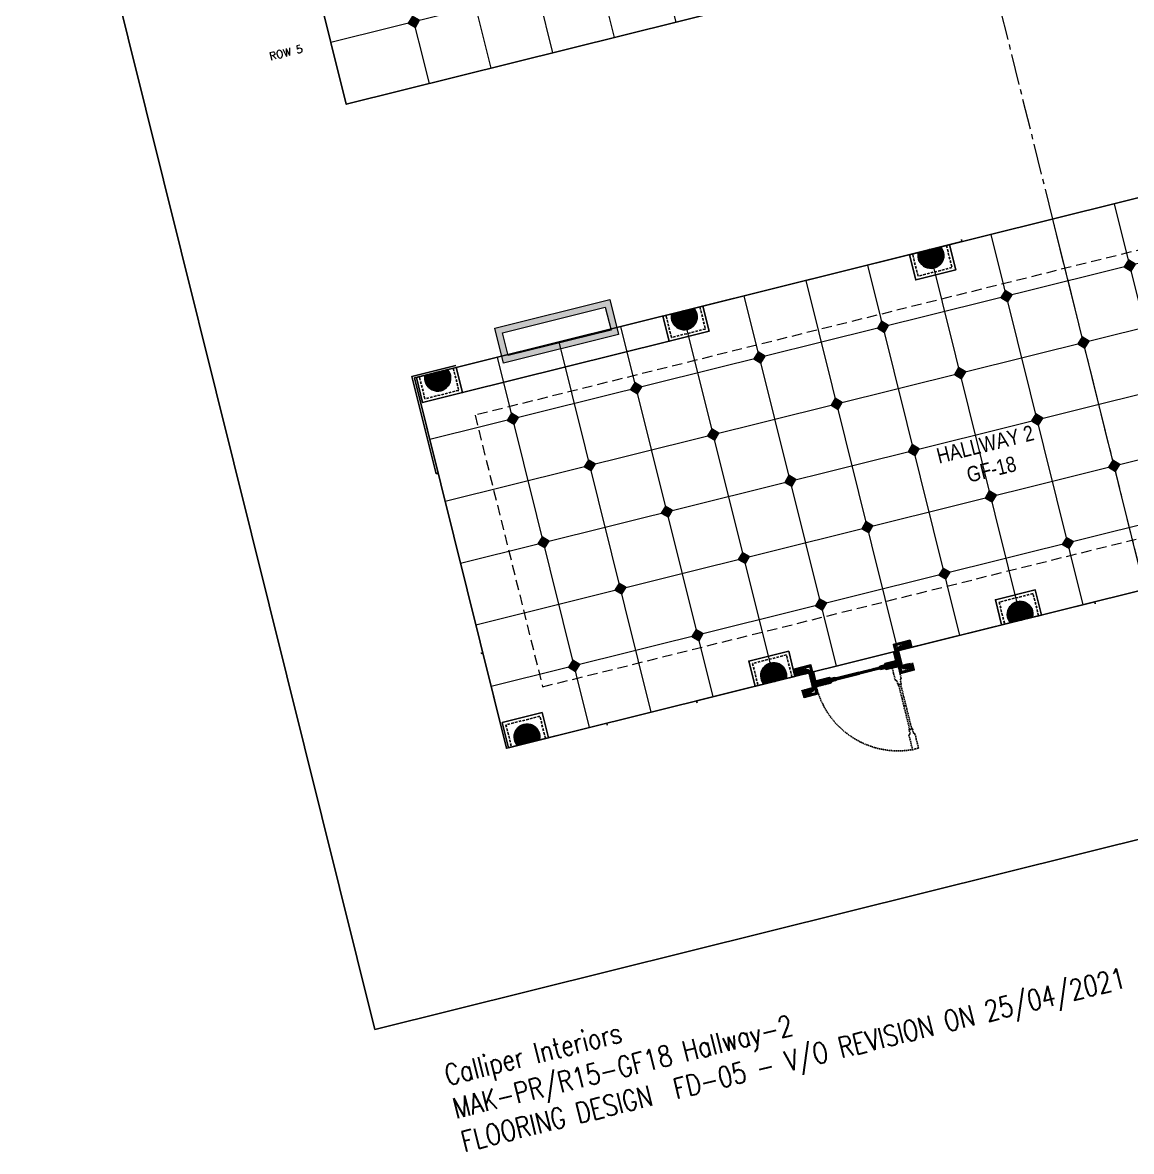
# Model space of a CAD drawing. Header units: inches. Extents: x -207898 to 3408902, y 497526 to 4632928.
# Drawn here: x 254092 to 264875, y 521206 to 532182 of the extents above; entities that cross this region are included whole.
import ezdxf

# ---------------------------------------------------------------- set-up
doc = ezdxf.new("R2010")
doc.units = ezdxf.units.IN
doc.header["$MEASUREMENT"] = 0
for name, pattern in [('HIDDEN', [0.375, 0.25, -0.125]), ('HIDDEN2', [0.1875, 0.125, -0.0625]), ('MAK PR R15 KEY PLAN$0$XREF-AXIS$0$XREF-V-AXIS$0$CENTER2', [1.125, 0.75, -0.125, 0.125, -0.125]), ('xref grd floor$0$HIDDEN', [0.375, 0.25, -0.125])]:
    doc.linetypes.add(name, pattern=pattern)
for name, color, linetype in [('48-TITLE', 7, 'Continuous'), ('8', 8, 'Continuous'), ('A-Plaster', 1, 'Continuous'), ('A-TXT3', 2, 'Continuous'), ('DIM-02', 8, 'Continuous'), ('Layer1', 1, 'Continuous'), ('Layer2', 2, 'Continuous'), ('Layer7', 8, 'Continuous'), ('WOOD', 23, 'Continuous')]:
    doc.layers.add(name, color=color, linetype=linetype)
for name, color, linetype, lineweight in [('DIM', 252, 'Continuous', 35), ('ID-NOTES', 2, 'Continuous', 0), ('Marble', 6, 'Continuous', 0), ('Stone', 41, 'Continuous', 0), ('WOOD-HID', 8, 'HIDDEN', 18)]:
    doc.layers.add(name, color=color, linetype=linetype, lineweight=lineweight)
doc.styles.add('ARIAL-REG', font='arial.ttf', dxfattribs={"height": 50})
doc.styles.add('ID-ROMANS', font='romans.shx', dxfattribs={"width": 0.8})
doc.styles.add('romans', font='romans.shx')
pattern_1 = [(135, (-82918.6847, -204194.043), (-2.65165043, -2.65165043), [])]
pattern_2 = [(135, (-82918.6847, -204244.043), (-2.65165043, -2.65165043), [])]

# ---------------------------------------------------------------- blocks, each defined once
blk = doc.blocks.new('door hinge plan')
at = {"layer": 'Layer1', "linetype": 'HIDDEN2', "lineweight": 0}
for points in [[(18622, -10463), (18622, -10495), (18625, -10495), (18625, -10464)], [(18626, -10447), (18626, -10457), (18635, -10457)], [(18627, -10464), (18627, -10464)], [(18631, -10463), (18631, -10495), (18628, -10495), (18628, -10464)]]:
    blk.add_lwpolyline(points, dxfattribs=at)
blk.add_circle((18626, -10457), 7, dxfattribs=at)
blk = doc.blocks.new('door gasket')
at = {"layer": 'Layer1', "color": 1, "lineweight": 0}
for points in [[(18558, -10543), (18558, -10544), (18556, -10544), (18558, -10545), (18558, -10546), (18556, -10545), (18558, -10546), (18558, -10546)], [(18559, -10543), (18559, -10544), (18560, -10544), (18559, -10545), (18559, -10546), (18560, -10545), (18559, -10546), (18558, -10546)]]:
    blk.add_lwpolyline(points, dxfattribs=at)
blk.add_circle((18558, -10540), 2.73, dxfattribs=at)
blk.add_arc((18558, -10540), 3.5, 281.1202, 258.8798, dxfattribs=at)
blk = doc.blocks.new('wd-05_gf07')
at = {"layer": '8'}
h = blk.add_hatch(dxfattribs=at)
h.set_pattern_fill('ANSI31', color=256, scale=20, style=0)
h.set_pattern_definition([(45, (-90689.7932, 28986.4417), (-1.76776695, 1.76776695), [])])
h.paths.add_polyline_path([(-69751, -4091), (-69751, -4033), (-69701, -4033), (-69701, -4091)])
h = blk.add_hatch(dxfattribs=at)
h.set_pattern_fill('ANSI31', color=256, scale=20, style=0)
h.set_pattern_definition([(45, (-90689.944, 27932.6585), (-1.76776695, 1.76776695), [])])
h.paths.add_polyline_path([(-69751, -5145), (-69751, -5087), (-69701, -5087), (-69701, -5145)])
at = {"layer": 'WOOD', "lineweight": 0}
h = blk.add_hatch(dxfattribs=at)
h.set_pattern_fill('ANSI31', color=8, scale=30, angle=810, style=0)
h.set_pattern_definition(pattern_2)
h.paths.add_polyline_path([(-69946, -4088), (-69901, -4088), (-69901, -4060), (-69946, -4060)])
h = blk.add_hatch(dxfattribs=at)
h.set_pattern_fill('ANSI31', color=8, scale=30, angle=810, style=0)
h.set_pattern_definition(pattern_2)
edge = h.paths.add_edge_path()
edge.add_line((-69906, -4106), (-69901, -4106))
edge.add_line((-69901, -4106), (-69901, -4088))
edge.add_line((-69901, -4088), (-69936, -4088))
edge.add_line((-69936, -4088), (-69936, -4093))
edge.add_line((-69936, -4093), (-69941, -4093))
edge.add_line((-69941, -4093), (-69941, -4103))
edge.add_line((-69941, -4103), (-69936, -4103))
edge.add_line((-69936, -4103), (-69936, -4106))
edge.add_arc((-69936, -4112), 5.85, 87.8243, 181.9115)
edge.add_arc((-69935, -4112), 6.95, -177.0016, -120.6508)
edge.add_arc((-69950, -4132), 17.6, 16.2685, 52.9273, ccw=False)
edge.add_arc((-69986, -4140), 54.6, 2.3567, 13.2056, ccw=False)
edge.add_line((-69931, -4137), (-69925, -4137))
edge.add_arc((-69921, -4137), 4, -180, -90)
edge.add_line((-69921, -4141), (-69921, -4147))
edge.add_line((-69921, -4147), (-69901, -4147))
edge.add_line((-69901, -4147), (-69901, -4129))
edge.add_line((-69901, -4129), (-69906, -4129))
edge.add_line((-69906, -4129), (-69906, -4106))
h = blk.add_hatch(dxfattribs=at)
h.set_pattern_fill('ANSI31', color=8, scale=30, angle=810, style=0)
h.set_pattern_definition(pattern_2)
h.paths.add_polyline_path([(-69751, -4187), (-69751, -4137), (-69901, -4137), (-69901, -4177), (-69844, -4177), (-69844, -4174), (-69840, -4174), (-69840, -4187)])
h = blk.add_hatch(dxfattribs=at)
h.set_pattern_fill('ANSI31', color=8, scale=30, angle=810, style=0)
h.set_pattern_definition([(135, (-82918.646, -204246.688), (-2.65165043, -2.65165043), [])])
edge = h.paths.add_edge_path()
edge.add_line((-69751, -4108), (-69747, -4108))
edge.add_line((-69747, -4108), (-69747, -4132))
edge.add_line((-69747, -4132), (-69751, -4132))
edge.add_line((-69751, -4132), (-69751, -4150))
edge.add_line((-69751, -4150), (-69731, -4150))
edge.add_line((-69731, -4150), (-69731, -4144))
edge.add_arc((-69731, -4140), 4, -90, 0)
edge.add_line((-69727, -4140), (-69721, -4140))
edge.add_arc((-69667, -4142), 54.6, -193.2056, -182.3567, ccw=False)
edge.add_arc((-69703, -4135), 17.6, -232.9273, -196.2685, ccw=False)
edge.add_arc((-69717, -4115), 6.95, -59.3492, -2.9984)
edge.add_arc((-69716, -4115), 5.85, -1.9115, 92.1757)
edge.add_line((-69716, -4109), (-69716, -4106))
edge.add_line((-69716, -4106), (-69711, -4106))
edge.add_line((-69711, -4106), (-69711, -4096))
edge.add_line((-69711, -4096), (-69716, -4096))
edge.add_line((-69716, -4096), (-69716, -4091))
edge.add_line((-69716, -4091), (-69751, -4091))
edge.add_line((-69751, -4091), (-69751, -4108))
h = blk.add_hatch(dxfattribs=at)
h.set_pattern_fill('ANSI31', color=8, scale=30, angle=810, style=0)
h.set_pattern_definition([(135, (-90649.539, -90048.005), (-2.65165043, -2.65165043), [])])
edge = h.paths.add_edge_path()
edge.add_line((-69841, -4178), (-69841, -4323))
edge.add_line((-69841, -4323), (-69845, -4323))
edge.add_arc((-69852, -4324), 6.66, -93.7279, 3.0718, ccw=False)
edge.add_line((-69852, -4330), (-69852, -4336))
edge.add_line((-69852, -4336), (-69854, -4336))
edge.add_line((-69854, -4336), (-69854, -4373))
edge.add_line((-69854, -4373), (-69856, -4373))
edge.add_line((-69856, -4373), (-69856, -4379))
edge.add_arc((-69856, -4382), 3.01, 90, 180.1129)
edge.add_line((-69859, -4382), (-69861, -4382))
edge.add_line((-69861, -4382), (-69861, -4372))
edge.add_line((-69861, -4372), (-69881, -4372))
edge.add_line((-69881, -4372), (-69881, -4382))
edge.add_line((-69881, -4382), (-69883, -4382))
edge.add_arc((-69886, -4382), 3.01, 359.8871, 450)
edge.add_line((-69886, -4379), (-69886, -4373))
edge.add_line((-69886, -4373), (-69888, -4373))
edge.add_line((-69888, -4373), (-69888, -4336))
edge.add_line((-69888, -4336), (-69890, -4336))
edge.add_line((-69890, -4336), (-69890, -4330))
edge.add_arc((-69891, -4324), 6.66, 176.9282, 273.7279, ccw=False)
edge.add_line((-69897, -4323), (-69901, -4323))
edge.add_line((-69901, -4323), (-69901, -4178))
edge.add_line((-69901, -4178), (-69870, -4178))
edge.add_line((-69870, -4178), (-69841, -4178))
h = blk.add_hatch(dxfattribs=at)
h.set_pattern_fill('ANSI31', color=8, scale=30, angle=810, style=0)
h.set_pattern_definition([(225, (-90197.093, 81657.2377), (-2.65165043, 2.65165043), [])])
h.paths.add_polyline_path([(-69861, -4612), (-69861, -4372), (-69881, -4372), (-69881, -4612)])
h = blk.add_hatch(dxfattribs=at)
h.set_pattern_fill('ANSI31', color=8, scale=30, angle=810, style=0)
h.set_pattern_definition([(135, (-90197.093, -90865.005), (-2.65165043, -2.65165043), [])])
h.paths.add_polyline_path([(-69861, -4612), (-69861, -4827), (-69881, -4827), (-69881, -4612)])
h = blk.add_hatch(dxfattribs=at)
h.set_pattern_fill('ANSI31', color=8, scale=30, angle=810, style=0)
h.set_pattern_definition([(135, (-90197.093, -90841.005), (-2.65165043, -2.65165043), [])])
edge = h.paths.add_edge_path()
edge.add_line((-69881, -4827), (-69881, -4817))
edge.add_line((-69881, -4817), (-69883, -4817))
edge.add_arc((-69886, -4817), 3.01, -90, 0.1129, ccw=False)
edge.add_line((-69886, -4821), (-69886, -4826))
edge.add_line((-69886, -4826), (-69888, -4826))
edge.add_line((-69888, -4826), (-69888, -4864))
edge.add_line((-69888, -4864), (-69890, -4864))
edge.add_line((-69890, -4864), (-69890, -4869))
edge.add_arc((-69891, -4876), 6.66, 86.2721, 183.0718)
edge.add_line((-69897, -4876), (-69901, -4876))
edge.add_line((-69901, -4876), (-69901, -4996))
edge.add_line((-69901, -4996), (-69841, -4996))
edge.add_line((-69841, -4996), (-69841, -4876))
edge.add_line((-69841, -4876), (-69845, -4876))
edge.add_arc((-69852, -4876), 6.66, 356.9282, 453.7279)
edge.add_line((-69852, -4869), (-69852, -4864))
edge.add_line((-69852, -4864), (-69854, -4864))
edge.add_line((-69854, -4864), (-69854, -4826))
edge.add_line((-69854, -4826), (-69856, -4826))
edge.add_line((-69856, -4826), (-69856, -4821))
edge.add_arc((-69856, -4817), 3.01, 179.8871, 270, ccw=False)
edge.add_line((-69859, -4817), (-69861, -4817))
edge.add_line((-69861, -4817), (-69861, -4827))
edge.add_line((-69861, -4827), (-69881, -4827))
h = blk.add_hatch(dxfattribs=at)
h.set_pattern_fill('ANSI31', color=8, scale=30, angle=810, style=0)
h.set_pattern_definition(pattern_1)
h.paths.add_polyline_path([(-69921, -5027), (-69921, -5033, 0.414214), (-69925, -5037), (-69931, -5037, -0.047373), (-69933, -5048, -0.161332), (-69939, -5057, 0.250955), (-69942, -5062, 0.435265), (-69936, -5068), (-69936, -5072), (-69941, -5072), (-69941, -5081), (-69936, -5081), (-69936, -5087), (-69901, -5087), (-69901, -5069), (-69906, -5069), (-69906, -5046), (-69901, -5046), (-69901, -5037), (-69901, -5027)])
h = blk.add_hatch(dxfattribs=at)
h.set_pattern_fill('ANSI31', color=8, scale=30, angle=810, style=0)
h.set_pattern_definition(pattern_1)
h.paths.add_polyline_path([(-69751, -5037), (-69751, -4987), (-69840, -4987), (-69840, -5000), (-69844, -5000), (-69844, -4997), (-69901, -4997), (-69901, -5037)])
h = blk.add_hatch(dxfattribs=at)
h.set_pattern_fill('ANSI31', color=8, scale=30, angle=810, style=0)
h.set_pattern_definition([(135, (-82918.797, -204194.043), (-2.65165043, -2.65165043), [])])
edge = h.paths.add_edge_path()
edge.add_line((-69747, -5069), (-69751, -5069))
edge.add_line((-69751, -5069), (-69751, -5087))
edge.add_line((-69751, -5087), (-69716, -5087))
edge.add_line((-69716, -5087), (-69716, -5081))
edge.add_line((-69716, -5081), (-69711, -5081))
edge.add_line((-69711, -5081), (-69711, -5072))
edge.add_line((-69711, -5072), (-69716, -5072))
edge.add_line((-69716, -5072), (-69716, -5068))
edge.add_arc((-69716, -5063), 5.85, -92.1757, 1.9115)
edge.add_arc((-69717, -5063), 6.95, 2.9984, 59.3492)
edge.add_arc((-69703, -5043), 17.6, -163.7315, -127.0727, ccw=False)
edge.add_arc((-69667, -5035), 54.6, -177.6433, -166.7944, ccw=False)
edge.add_line((-69721, -5037), (-69727, -5037))
edge.add_arc((-69731, -5037), 4, 0, 90)
edge.add_line((-69731, -5033), (-69731, -5027))
edge.add_line((-69731, -5027), (-69751, -5027))
edge.add_line((-69751, -5027), (-69751, -5046))
edge.add_line((-69751, -5046), (-69747, -5046))
edge.add_line((-69747, -5046), (-69747, -5069))
h = blk.add_hatch(dxfattribs=at)
h.set_pattern_fill('ANSI31', color=8, scale=30, angle=810, style=0)
h.set_pattern_definition(pattern_1)
h.paths.add_polyline_path([(-69946, -5087), (-69901, -5087), (-69901, -5115), (-69946, -5115)])
at = {"layer": '8', "ltscale": 5, "elevation": 0}
for points in [[(-69901, -4035), (-69971, -4035), (-69971, -4172), (-69901, -4172)], [(-69901, -4040), (-69966, -4040), (-69966, -4167), (-69901, -4167)], [(-69901, -4050), (-69956, -4050), (-69956, -4158), (-69901, -4158)], [(-69751, -4008), (-69681, -4008), (-69681, -4175), (-69751, -4175)], [(-69751, -4013), (-69686, -4013), (-69686, -4170), (-69751, -4170)], [(-69751, -4023), (-69696, -4023), (-69696, -4160), (-69751, -4160)], [(-69901, -5140), (-69971, -5140), (-69971, -5002), (-69901, -5002)], [(-69901, -5135), (-69966, -5135), (-69966, -5007), (-69901, -5007)], [(-69901, -5125), (-69956, -5125), (-69956, -5017), (-69901, -5017)], [(-69751, -5170), (-69681, -5170), (-69681, -5002), (-69751, -5002)], [(-69751, -5165), (-69686, -5165), (-69686, -5007), (-69751, -5007)], [(-69751, -5155), (-69696, -5155), (-69696, -5017), (-69751, -5017)]]:
    blk.add_lwpolyline(points, dxfattribs=at)
at = {"layer": '8', "elevation": 0}
blk.add_lwpolyline([(-69901, -4060), (-69926, -4060)], dxfattribs=at)
at = {"layer": '8', "linetype": 'HIDDEN', "ltscale": 50, "elevation": 0}
blk.add_lwpolyline([(-70719, -4936), (-70574, -4936), (-70574, -4940, -0.449416), (-70567, -4948), (-70562, -4948), (-70562, -4950), (-70524, -4950), (-70524, -4952), (-70518, -4952, 0.414791), (-70515, -4955), (-70515, -4957), (-70525, -4957), (-70525, -4977), (-70515, -4977), (-70515, -4978, 0.414791), (-70518, -4981), (-70524, -4981), (-70524, -4983), (-70562, -4983), (-70562, -4985), (-70567, -4985, -0.449416), (-70574, -4992), (-70574, -4996), (-70719, -4996), (-70719, -4965), (-70719, -4965), (-70719, -4936)], format="xyb", dxfattribs=at)
blk.add_lwpolyline([(-70070, -4977), (-70080, -4977), (-70080, -4978, -0.414791), (-70077, -4981), (-70071, -4981), (-70071, -4983), (-70033, -4983), (-70033, -4985), (-70028, -4985, 0.449416), (-70021, -4992), (-70021, -4996), (-69901, -4996), (-69901, -4936), (-70021, -4936), (-70021, -4940, 0.449416), (-70028, -4948), (-70033, -4948), (-70033, -4950), (-70071, -4950), (-70071, -4952), (-70077, -4952, -0.414791), (-70080, -4955), (-70080, -4957), (-70070, -4957)], format="xyb", close=True, dxfattribs=at)
for points in [[(-70285, -4957), (-70525, -4957), (-70525, -4977), (-70285, -4977), (-70285, -4957)], [(-70285, -4957), (-70070, -4957), (-70070, -4977), (-70285, -4977), (-70285, -4957)]]:
    blk.add_lwpolyline(points, dxfattribs=at)
at = {"layer": '8', "linetype": 'HIDDEN', "ltscale": 50}
blk.add_arc((-69901, -4996, 0), 820, 90, 175.8049, dxfattribs=at)
at = {"layer": 'DIM', "lineweight": 0, "elevation": 0}
for points in [[(-69901, -4137), (-69901, -4022)], [(-69771, -4138), (-69741, -4138), (-69741, -4121)]]:
    blk.add_lwpolyline(points, dxfattribs=at)
at = {"layer": 'Stone', "elevation": 0}
for points in [[(-69751, -4091), (-69751, -4033), (-69701, -4033), (-69701, -4091)], [(-69751, -5145), (-69751, -5087), (-69701, -5087), (-69701, -5145)]]:
    blk.add_lwpolyline(points, close=True, dxfattribs=at)
at = {"layer": 'WOOD', "color": 1, "ltscale": 5, "elevation": 0}
for points in [[(-69946, -4088), (-69901, -4088), (-69901, -4060), (-69946, -4060), (-69946, -4088)], [(-69946, -5087), (-69901, -5087), (-69901, -5115), (-69946, -5115), (-69946, -5087)]]:
    blk.add_lwpolyline(points, dxfattribs=at)
for points in [[(-69942, -4113, -0.435265), (-69936, -4106), (-69936, -4103), (-69941, -4103), (-69941, -4093), (-69936, -4093), (-69936, -4088), (-69901, -4088), (-69901, -4147), (-69921, -4147), (-69921, -4141, -0.414214), (-69925, -4137), (-69931, -4137, 0.047373), (-69933, -4127, 0.161332), (-69939, -4118, -0.250955)], [(-69710, -4115, 0.435265), (-69716, -4109), (-69716, -4106), (-69711, -4106), (-69711, -4096), (-69716, -4096), (-69716, -4091), (-69751, -4091), (-69751, -4150), (-69731, -4150), (-69731, -4144, 0.414214), (-69727, -4140), (-69721, -4140, -0.047373), (-69720, -4130, -0.161332), (-69714, -4121, 0.250955)], [(-69942, -5062, 0.435265), (-69936, -5068), (-69936, -5072), (-69941, -5072), (-69941, -5081), (-69936, -5081), (-69936, -5087), (-69901, -5087), (-69901, -5027), (-69921, -5027), (-69921, -5033, 0.414214), (-69925, -5037), (-69931, -5037, -0.047373), (-69933, -5048, -0.161332), (-69939, -5057, 0.250955)], [(-69710, -5062, -0.435265), (-69716, -5068), (-69716, -5072), (-69711, -5072), (-69711, -5081), (-69716, -5081), (-69716, -5087), (-69751, -5087), (-69751, -5027), (-69731, -5027), (-69731, -5033, -0.414214), (-69727, -5037), (-69721, -5037, 0.047373), (-69720, -5048, 0.161332), (-69714, -5057, -0.250955)]]:
    blk.add_lwpolyline(points, format="xyb", close=True, dxfattribs=at)
for points in [[(-69906, -4129), (-69906, -4106), (-69901, -4106), (-69901, -4129)], [(-69747, -4132), (-69747, -4108), (-69751, -4108), (-69751, -4132)], [(-69906, -5046), (-69906, -5069), (-69901, -5069), (-69901, -5046)], [(-69747, -5046), (-69747, -5069), (-69751, -5069), (-69751, -5046)]]:
    blk.add_lwpolyline(points, close=True, dxfattribs=at)
at = {"layer": 'WOOD', "color": 1, "lineweight": 0, "ltscale": 5, "elevation": 0}
blk.add_lwpolyline([(-69751, -4187), (-69751, -4187), (-69751, -4187), (-69751, -4187, -1.496606), (-69751, -4187), (-69751, -4187), (-69751, -4172), (-69751, -4138), (-69901, -4137), (-69901, -4177), (-69901, -4177), (-69844, -4177), (-69844, -4174), (-69840, -4174), (-69840, -4187), (-69751, -4187)], format="xyb", dxfattribs=at)
at = {"layer": 'WOOD', "lineweight": 0, "ltscale": 5, "elevation": 0}
blk.add_lwpolyline([(-69841, -4178), (-69841, -4323), (-69845, -4323, -0.449416), (-69852, -4330), (-69852, -4336), (-69854, -4336), (-69854, -4373), (-69856, -4373), (-69856, -4379, 0.414791), (-69859, -4382), (-69861, -4382), (-69861, -4372), (-69881, -4372), (-69881, -4382), (-69883, -4382, 0.414791), (-69886, -4379), (-69886, -4373), (-69888, -4373), (-69888, -4336), (-69890, -4336), (-69890, -4330, -0.449416), (-69897, -4323), (-69901, -4323), (-69901, -4178), (-69870, -4178), (-69870, -4178), (-69841, -4178)], format="xyb", dxfattribs=at)
for points in [[(-69861, -4612), (-69861, -4372), (-69881, -4372), (-69881, -4612), (-69861, -4612)], [(-69861, -4612), (-69861, -4827), (-69881, -4827), (-69881, -4612), (-69861, -4612)]]:
    blk.add_lwpolyline(points, dxfattribs=at)
blk.add_lwpolyline([(-69881, -4827), (-69881, -4817), (-69883, -4817, -0.414791), (-69886, -4821), (-69886, -4826), (-69888, -4826), (-69888, -4864), (-69890, -4864), (-69890, -4869, 0.449416), (-69897, -4876), (-69901, -4876), (-69901, -4996), (-69841, -4996), (-69841, -4876), (-69845, -4876, 0.449416), (-69852, -4869), (-69852, -4864), (-69854, -4864), (-69854, -4826), (-69856, -4826), (-69856, -4821, -0.414791), (-69859, -4817), (-69861, -4817), (-69861, -4827)], format="xyb", close=True, dxfattribs=at)
at = {"layer": 'WOOD', "color": 1, "lineweight": 0, "ltscale": 5, "elevation": 0}
for points in [[(-69751, -4987), (-69751, -4987), (-69751, -4987), (-69751, -4987), (-69751, -4987), (-69751, -4987), (-69751, -4992), (-69751, -5037), (-69901, -5037), (-69901, -4997), (-69901, -4997), (-69844, -4997), (-69844, -5000), (-69840, -5000), (-69840, -4993)], [(-69840, -4991), (-69840, -4987), (-69751, -4987)]]:
    blk.add_lwpolyline(points, dxfattribs=at)
at = {"layer": 'WOOD', "ltscale": 5, "elevation": 0}
blk.add_lwpolyline([(-69840, -4993), (-69837, -4993), (-69837, -4991), (-69840, -4991)], dxfattribs=at)
at = {"layer": 'WOOD-HID', "color": 5, "extrusion": (0, 0, -1), "zscale": -1, "rotation": 270}
blk.add_blockref('door hinge plan', (80358, 13630, 0), dxfattribs=at)
at = {"layer": 'WOOD-HID', "color": 1, "extrusion": (0, 0, -1), "zscale": -1, "rotation": 270}
blk.add_blockref('door gasket', (80384, 13566, 0), dxfattribs=at)
blk = doc.blocks.new('pil1')
at = {"layer": '8'}
h = blk.add_hatch(dxfattribs=at)
h.set_pattern_fill('ANSI31', color=256, scale=100, angle=76.0286)
h.set_pattern_definition([(135, (33067.195, -12626.97), (-8.8388348, -8.8388348), [])])
h.paths.add_polyline_path([(-111, 252, 1.653697), (111, 252)])
at = {"layer": 'A-Plaster'}
blk.add_line((-200, 252), (200, 252, 0), dxfattribs=at)
blk.add_point((0, 252, 0), dxfattribs=at)
at = {"layer": 'Layer1', "linetype": 'HIDDEN', "ltscale": 100, "elevation": 0}
blk.add_lwpolyline([(-170, 252), (-170, 30), (170, 30), (170, 252)], dxfattribs=at)
at = {"layer": 'Layer2', "elevation": 0}
blk.add_lwpolyline([(-200, 252), (-200, 0), (200, 0), (200, 252)], dxfattribs=at)
at = {"layer": 'Layer7'}
blk.add_arc((0, 194, 0), 125, 152.3232, 27.6768, dxfattribs=at)
blk = doc.blocks.new('pilaster1')
at = {"layer": 'A-Plaster'}
for p, rotation in [((242, -220, 0), 90), ((3448, -2691, 0), 270), ((3448, -5162, 0), 270), ((3448, -7633, 0), 270), ((3448, -10104, 0), 270), ((3448, -12575, 0), 270)]:
    blk.add_blockref('pil1', p, dxfattribs=dict(at, rotation=rotation))
for p, xscale, rotation in [((3448, -220, 0), -1, 270), ((242, -2691, 0), -0.9999999999999999, 90), ((242, -5162, 0), -0.9999999999999999, 90), ((242, -7633, 0), -0.9999999999999999, 90), ((242, -10104, 0), -0.9999999999999999, 90), ((242, -12575, 0), -0.9999999999999999, 90)]:
    blk.add_blockref('pil1', p, dxfattribs=dict(at, xscale=xscale, rotation=rotation))
blk = doc.blocks.new('MAK-GF18 FD05')
at = {"layer": '8', "lineweight": 0}
h = blk.add_hatch(color=0, dxfattribs=at)
h.dxf.hatch_style = 1
h.paths.add_polyline_path([(38602, 52741), (38658, 52797), (38602, 52854), (38545, 52797)])
h = blk.add_hatch(color=0, dxfattribs=at)
h.dxf.hatch_style = 1
h.paths.add_polyline_path([(39839, 52741), (39895, 52797), (39839, 52854), (39782, 52797)])
h = blk.add_hatch(color=0, dxfattribs=at)
h.dxf.hatch_style = 1
h.paths.add_polyline_path([(41075, 52741), (41132, 52797), (41075, 52854), (41019, 52797)])
h = blk.add_hatch(color=0, dxfattribs=at)
h.dxf.hatch_style = 1
h.paths.add_polyline_path([(42312, 52741), (42368, 52797), (42312, 52854), (42255, 52797)])
h = blk.add_hatch(color=0, dxfattribs=at)
h.dxf.hatch_style = 1
h.paths.add_polyline_path([(43549, 52741), (43605, 52797), (43549, 52854), (43492, 52797)])
h = blk.add_hatch(color=0, dxfattribs=at)
h.dxf.hatch_style = 1
h.paths.add_polyline_path([(44785, 52741), (44842, 52797), (44785, 52854), (44729, 52797)])
h = blk.add_hatch(color=0, dxfattribs=at)
h.dxf.hatch_style = 1
h.paths.add_polyline_path([(46022, 52741), (46078, 52797), (46022, 52854), (45965, 52797)])
h = blk.add_hatch(color=0, dxfattribs=at)
h.dxf.hatch_style = 1
h.paths.add_polyline_path([(47259, 52741), (47315, 52797), (47259, 52854), (47202, 52797)])
h = blk.add_hatch(color=0, dxfattribs=at)
h.dxf.hatch_style = 1
h.paths.add_polyline_path([(48495, 52741), (48552, 52797), (48495, 52854), (48439, 52797)])
h = blk.add_hatch(color=0, dxfattribs=at)
h.dxf.hatch_style = 1
h.paths.add_polyline_path([(49732, 52741), (49788, 52797), (49732, 52854), (49675, 52797)])
h = blk.add_hatch(color=0, dxfattribs=at)
h.dxf.hatch_style = 1
h.paths.add_polyline_path([(39220, 52122), (39277, 52179), (39220, 52235), (39164, 52179)])
h = blk.add_hatch(color=0, dxfattribs=at)
h.dxf.hatch_style = 1
h.paths.add_polyline_path([(40457, 52122), (40513, 52179), (40457, 52235), (40400, 52179)])
h = blk.add_hatch(color=0, dxfattribs=at)
h.dxf.hatch_style = 1
h.paths.add_polyline_path([(41694, 52122), (41750, 52179), (41694, 52235), (41637, 52179)])
h = blk.add_hatch(color=0, dxfattribs=at)
h.dxf.hatch_style = 1
h.paths.add_polyline_path([(42930, 52122), (42987, 52179), (42930, 52235), (42874, 52179)])
h = blk.add_hatch(color=0, dxfattribs=at)
h.dxf.hatch_style = 1
h.paths.add_polyline_path([(44167, 52122), (44223, 52179), (44167, 52235), (44110, 52179)])
h = blk.add_hatch(color=0, dxfattribs=at)
h.dxf.hatch_style = 1
h.paths.add_polyline_path([(45404, 52122), (45460, 52179), (45404, 52235), (45347, 52179)])
h = blk.add_hatch(color=0, dxfattribs=at)
h.dxf.hatch_style = 1
h.paths.add_polyline_path([(46640, 52122), (46697, 52179), (46640, 52235), (46584, 52179)])
h = blk.add_hatch(color=0, dxfattribs=at)
h.dxf.hatch_style = 1
h.paths.add_polyline_path([(47877, 52122), (47933, 52179), (47877, 52235), (47820, 52179)])
h = blk.add_hatch(color=0, dxfattribs=at)
h.dxf.hatch_style = 1
h.paths.add_polyline_path([(49114, 52122), (49170, 52179), (49114, 52235), (49057, 52179)])
h = blk.add_hatch(color=0, dxfattribs=at)
h.dxf.hatch_style = 1
h.paths.add_polyline_path([(38602, 51504), (38658, 51560), (38602, 51617), (38545, 51560)])
h = blk.add_hatch(color=0, dxfattribs=at)
h.dxf.hatch_style = 1
h.paths.add_polyline_path([(39839, 51504), (39895, 51560), (39839, 51617), (39782, 51560)])
h = blk.add_hatch(color=0, dxfattribs=at)
h.dxf.hatch_style = 1
h.paths.add_polyline_path([(41075, 51504), (41132, 51560), (41075, 51617), (41019, 51560)])
h = blk.add_hatch(color=0, dxfattribs=at)
h.dxf.hatch_style = 1
h.paths.add_polyline_path([(42312, 51504), (42368, 51560), (42312, 51617), (42255, 51560)])
h = blk.add_hatch(color=0, dxfattribs=at)
h.dxf.hatch_style = 1
h.paths.add_polyline_path([(43549, 51504), (43605, 51560), (43549, 51617), (43492, 51560)])
h = blk.add_hatch(color=0, dxfattribs=at)
h.dxf.hatch_style = 1
h.paths.add_polyline_path([(44785, 51504), (44842, 51560), (44785, 51617), (44729, 51560)])
h = blk.add_hatch(color=0, dxfattribs=at)
h.dxf.hatch_style = 1
h.paths.add_polyline_path([(46022, 51504), (46078, 51560), (46022, 51617), (45965, 51560)])
h = blk.add_hatch(color=0, dxfattribs=at)
h.dxf.hatch_style = 1
h.paths.add_polyline_path([(47259, 51504), (47315, 51560), (47259, 51617), (47202, 51560)])
h = blk.add_hatch(color=0, dxfattribs=at)
h.dxf.hatch_style = 1
h.paths.add_polyline_path([(48495, 51504), (48552, 51560), (48495, 51617), (48439, 51560)])
h = blk.add_hatch(color=0, dxfattribs=at)
h.dxf.hatch_style = 1
h.paths.add_polyline_path([(49732, 51504), (49788, 51560), (49732, 51617), (49675, 51560)])
h = blk.add_hatch(color=0, dxfattribs=at)
h.dxf.hatch_style = 1
h.paths.add_polyline_path([(39220, 50886), (39277, 50942), (39220, 50999), (39164, 50942)])
h = blk.add_hatch(color=0, dxfattribs=at)
h.dxf.hatch_style = 1
h.paths.add_polyline_path([(40457, 50886), (40513, 50942), (40457, 50999), (40400, 50942)])
h = blk.add_hatch(color=0, dxfattribs=at)
h.dxf.hatch_style = 1
h.paths.add_polyline_path([(41694, 50886), (41750, 50942), (41694, 50999), (41637, 50942)])
h = blk.add_hatch(color=0, dxfattribs=at)
h.dxf.hatch_style = 1
h.paths.add_polyline_path([(42930, 50886), (42987, 50942), (42930, 50999), (42874, 50942)])
h = blk.add_hatch(color=0, dxfattribs=at)
h.dxf.hatch_style = 1
h.paths.add_polyline_path([(44167, 50886), (44223, 50942), (44167, 50999), (44110, 50942)])
h = blk.add_hatch(color=0, dxfattribs=at)
h.dxf.hatch_style = 1
h.paths.add_polyline_path([(45404, 50886), (45460, 50942), (45404, 50999), (45347, 50942)])
h = blk.add_hatch(color=0, dxfattribs=at)
h.dxf.hatch_style = 1
h.paths.add_polyline_path([(46640, 50886), (46697, 50942), (46640, 50999), (46584, 50942)])
h = blk.add_hatch(color=0, dxfattribs=at)
h.dxf.hatch_style = 1
h.paths.add_polyline_path([(47877, 50886), (47933, 50942), (47877, 50999), (47820, 50942)])
h = blk.add_hatch(color=0, dxfattribs=at)
h.dxf.hatch_style = 1
h.paths.add_polyline_path([(49114, 50886), (49170, 50942), (49114, 50999), (49057, 50942)])
h = blk.add_hatch(color=0, dxfattribs=at)
h.dxf.hatch_style = 1
h.paths.add_polyline_path([(38602, 50267), (38658, 50324), (38602, 50380), (38545, 50324)])
h = blk.add_hatch(color=0, dxfattribs=at)
h.dxf.hatch_style = 1
h.paths.add_polyline_path([(39839, 50267), (39895, 50324), (39839, 50380), (39782, 50324)])
h = blk.add_hatch(color=0, dxfattribs=at)
h.dxf.hatch_style = 1
h.paths.add_polyline_path([(41075, 50267), (41132, 50324), (41075, 50380), (41019, 50324)])
h = blk.add_hatch(color=0, dxfattribs=at)
h.dxf.hatch_style = 1
h.paths.add_polyline_path([(42312, 50267), (42368, 50324), (42312, 50380), (42255, 50324)])
h = blk.add_hatch(color=0, dxfattribs=at)
h.dxf.hatch_style = 1
h.paths.add_polyline_path([(43549, 50267), (43605, 50324), (43549, 50380), (43492, 50324)])
h = blk.add_hatch(color=0, dxfattribs=at)
h.dxf.hatch_style = 1
h.paths.add_polyline_path([(44785, 50267), (44842, 50324), (44785, 50380), (44729, 50324)])
h = blk.add_hatch(color=0, dxfattribs=at)
h.dxf.hatch_style = 1
h.paths.add_polyline_path([(46022, 50267), (46078, 50324), (46022, 50380), (45965, 50324)])
h = blk.add_hatch(color=0, dxfattribs=at)
h.dxf.hatch_style = 1
h.paths.add_polyline_path([(47259, 50267), (47315, 50324), (47259, 50380), (47202, 50324)])
h = blk.add_hatch(color=0, dxfattribs=at)
h.dxf.hatch_style = 1
h.paths.add_polyline_path([(48495, 50267), (48552, 50324), (48495, 50380), (48439, 50324)])
h = blk.add_hatch(color=0, dxfattribs=at)
h.dxf.hatch_style = 1
h.paths.add_polyline_path([(49732, 50267), (49788, 50324), (49732, 50380), (49675, 50324)])
at = {"layer": '48-TITLE', "color": 8, "lineweight": 0}
for p, q in [((38602, 49705, 0), (38602, 53415, 0)), ((39220, 49705, 0), (39220, 53415, 0)), ((39839, 49705, 0), (39839, 53415, 0)), ((40457, 49705, 0), (40457, 53415, 0)), ((41075, 49705, 0), (41075, 53415, 0)), ((41694, 49705, 0), (41694, 53415, 0)), ((42312, 49705, 0), (42312, 53415, 0)), ((42930, 49705, 0), (42930, 53415, 0)), ((43549, 49705, 0), (43549, 53415, 0)), ((44167, 49705, 0), (44167, 53415, 0)), ((44785, 49705, 0), (44785, 53415, 0)), ((45404, 49705, 0), (45404, 53415, 0)), ((46022, 49705, 0), (46022, 53415, 0)), ((46640, 49705, 0), (46640, 53415, 0)), ((47259, 49705, 0), (47259, 53415, 0)), ((47877, 49705, 0), (47877, 53415, 0)), ((48495, 49705, 0), (48495, 53415, 0)), ((49114, 49705, 0), (49114, 53415, 0)), ((49732, 49705, 0), (49732, 53415, 0)), ((50564, 52797, 0), (37769, 52797, 0)), ((37769, 52179, 0), (50564, 52179, 0)), ((37769, 51560, 0), (50564, 51560, 0)), ((37769, 50942, 0), (50564, 50942, 0)), ((50564, 50324, 0), (37769, 50324, 0))]:
    blk.add_line(p, q, dxfattribs=at)
at = {"layer": '48-TITLE', "color": 0, "lineweight": 0, "elevation": 0}
for points in [[(38602, 52741), (38658, 52797), (38602, 52854), (38545, 52797)], [(39839, 52741), (39895, 52797), (39839, 52854), (39782, 52797)], [(41075, 52741), (41132, 52797), (41075, 52854), (41019, 52797)], [(42312, 52741), (42368, 52797), (42312, 52854), (42255, 52797)], [(43549, 52741), (43605, 52797), (43549, 52854), (43492, 52797)], [(44785, 52741), (44842, 52797), (44785, 52854), (44729, 52797)], [(46022, 52741), (46078, 52797), (46022, 52854), (45965, 52797)], [(47259, 52741), (47315, 52797), (47259, 52854), (47202, 52797)], [(48495, 52741), (48552, 52797), (48495, 52854), (48439, 52797)], [(49732, 52741), (49788, 52797), (49732, 52854), (49675, 52797)], [(39220, 52122), (39277, 52179), (39220, 52235), (39164, 52179)], [(40457, 52122), (40513, 52179), (40457, 52235), (40400, 52179)], [(41694, 52122), (41750, 52179), (41694, 52235), (41637, 52179)], [(42930, 52122), (42987, 52179), (42930, 52235), (42874, 52179)], [(44167, 52122), (44223, 52179), (44167, 52235), (44110, 52179)], [(45404, 52122), (45460, 52179), (45404, 52235), (45347, 52179)], [(46640, 52122), (46697, 52179), (46640, 52235), (46584, 52179)], [(47877, 52122), (47933, 52179), (47877, 52235), (47820, 52179)], [(49114, 52122), (49170, 52179), (49114, 52235), (49057, 52179)], [(38602, 51504), (38658, 51560), (38602, 51617), (38545, 51560)], [(39839, 51504), (39895, 51560), (39839, 51617), (39782, 51560)], [(41075, 51504), (41132, 51560), (41075, 51617), (41019, 51560)], [(42312, 51504), (42368, 51560), (42312, 51617), (42255, 51560)], [(43549, 51504), (43605, 51560), (43549, 51617), (43492, 51560)], [(44785, 51504), (44842, 51560), (44785, 51617), (44729, 51560)], [(46022, 51504), (46078, 51560), (46022, 51617), (45965, 51560)], [(47259, 51504), (47315, 51560), (47259, 51617), (47202, 51560)], [(48495, 51504), (48552, 51560), (48495, 51617), (48439, 51560)], [(49732, 51504), (49788, 51560), (49732, 51617), (49675, 51560)], [(39220, 50886), (39277, 50942), (39220, 50999), (39164, 50942)], [(40457, 50886), (40513, 50942), (40457, 50999), (40400, 50942)], [(41694, 50886), (41750, 50942), (41694, 50999), (41637, 50942)], [(42930, 50886), (42987, 50942), (42930, 50999), (42874, 50942)], [(44167, 50886), (44223, 50942), (44167, 50999), (44110, 50942)], [(45404, 50886), (45460, 50942), (45404, 50999), (45347, 50942)], [(46640, 50886), (46697, 50942), (46640, 50999), (46584, 50942)], [(47877, 50886), (47933, 50942), (47877, 50999), (47820, 50942)], [(49114, 50886), (49170, 50942), (49114, 50999), (49057, 50942)], [(38602, 50267), (38658, 50324), (38602, 50380), (38545, 50324)], [(39839, 50267), (39895, 50324), (39839, 50380), (39782, 50324)], [(41075, 50267), (41132, 50324), (41075, 50380), (41019, 50324)], [(42312, 50267), (42368, 50324), (42312, 50380), (42255, 50324)], [(43549, 50267), (43605, 50324), (43549, 50380), (43492, 50324)], [(44785, 50267), (44842, 50324), (44785, 50380), (44729, 50324)], [(46022, 50267), (46078, 50324), (46022, 50380), (45965, 50324)], [(47259, 50267), (47315, 50324), (47259, 50380), (47202, 50324)], [(48495, 50267), (48552, 50324), (48495, 50380), (48439, 50324)], [(49732, 50267), (49788, 50324), (49732, 50380), (49675, 50324)]]:
    blk.add_lwpolyline(points, close=True, dxfattribs=at)
at = {"layer": 'A-Plaster', "elevation": 0}
blk.add_lwpolyline([(37769, 53415), (50564, 53415), (50564, 49705), (37769, 49705)], close=True, dxfattribs=at)

msp = doc.modelspace()

# ---------------------------------------------------------------- hatches: boundary and pattern name
at = {"layer": 'Marble'}
h = msp.add_hatch(color=256, dxfattribs=at)
h.dxf.hatch_style = 1
h.paths.add_polyline_path([(259887.3, 529148.7), (259802.8, 529488.3), (258685.6, 529210.5), (258770, 528870.9)])
h.paths.add_polyline_path([(259814.6, 529192.4), (258813.8, 528943.6), (258758.3, 529166.7), (259759, 529415.6)], flags=16)

# ---------------------------------------------------------------- linework, layer by layer
at = {"layer": '8', "linetype": 'MAK PR R15 KEY PLAN$0$XREF-AXIS$0$XREF-V-AXIS$0$CENTER2', "lineweight": 0, "ltscale": 400}
msp.add_line((265523, 524594.2, 0), (262213.1, 537897.5, 0), dxfattribs=at)
at = {"layer": '8', "linetype": 'xref grd floor$0$HIDDEN', "lineweight": 0, "ltscale": 400, "elevation": 0}
msp.add_lwpolyline([(258492, 528364.4), (259149, 525723.8), (270624.5, 528578.9), (269967.5, 531219.5)], close=True, dxfattribs=at)
at = {"layer": 'A-Plaster'}
for p, q in [((263222.5, 530071.5, 0), (263227.3, 530052.1, 0)), ((260380.4, 529083.8, 0), (258370.6, 528583.8, 0)), ((258113.3, 527795.6, 0), (258132.7, 527800.4, 0)), ((264523.3, 526530.8, 0), (264518.5, 526550.2, 0)), ((258547.9, 526048.8, 0), (258567.3, 526053.7, 0)), ((260651.9, 525567.6, 0), (260647, 525587, 0)), ((259778.5, 525350.3, 0), (259773.7, 525369.7, 0))]:
    msp.add_line(p, q, dxfattribs=at)
at = {"layer": 'A-Plaster', "color": 0, "elevation": 0}
msp.add_lwpolyline([(254091.9, 536162.2), (270109.8, 540147.4), (273535.6, 526378), (257517.7, 522392.8)], close=True, dxfattribs=at)
at = {"layer": 'A-Plaster', "elevation": 0}
msp.add_lwpolyline([(257902.2, 528727.2), (270318.6, 531816.4), (271214.4, 528216.1), (258797.9, 525126.9)], close=True, dxfattribs=at)
for points in [[(260319.5, 529328.6), (263227.3, 530052.1)], [(258113.3, 527795.6), (257877.9, 528741.8), (258304.9, 528848)], [(258132.7, 527800.4), (257902.2, 528727.2), (258309.7, 528828.6)], [(264518.5, 526550.2), (262611.6, 526075.8)], [(259773.7, 525369.7), (258797.9, 525126.9), (258567.3, 526053.7)], [(261738.3, 525858.5), (260647, 525587)]]:
    msp.add_lwpolyline(points, dxfattribs=at)
at = {"layer": 'Marble', "elevation": 0}
for points in [[(258685.6, 529210.5), (259802.8, 529488.3), (259887.3, 529148.7), (258770, 528870.9)], [(258758.3, 529166.8), (259759.1, 529415.6), (259814.6, 529192.4), (258813.8, 528943.6)]]:
    msp.add_lwpolyline(points, close=True, dxfattribs=at)

# ---------------------------------------------------------------- block references
at = {"layer": 'A-Plaster'}
for name, p, rotation in [('MAK-GF18 FD05', (232588.6, 474035.4, 0), 13.97142328298565), ('MAK-GF18 FD05', (234146.6, 467773, 0), 13.97142328298565), ('pilaster1', (270321.1, 531806.7, 0), 283.9714232829857)]:
    msp.add_blockref(name, p, dxfattribs=dict(at, rotation=rotation))
at = {"layer": 'DIM-02', "rotation": 103.9714232829501}
msp.add_blockref('wd-05_gf07', (240882.5, 592547.5, 0), dxfattribs=at)

# ---------------------------------------------------------------- texts
at = {"layer": 'A-Plaster', "insert": (256483.8, 531887.2, 0), "char_height": 75, "attachment_point": 1, "rotation": 13.97142, "style": 'romans'}
msp.add_mtext_dynamic_manual_height_columns('ROW 5', width=594.226, gutter_width=1, heights=[0], dxfattribs=at)
at = {"layer": 'A-TXT3', "insert": (263483.7, 527959.2, 0), "char_height": 150, "width": 1406.338, "attachment_point": 5, "rotation": 13.97142, "style": 'ARIAL-REG'}
msp.add_mtext('{\\fArial Narrow|b0|i0|c0|p34;\\C3;HALLWAY 2\\PGF-18}', dxfattribs=at)
at = {"layer": 'ID-NOTES', "insert": (258176.8, 522040.5, 0), "char_height": 200, "width": 8064.528, "attachment_point": 1, "rotation": 13.97142, "style": 'ID-ROMANS'}
msp.add_mtext('{\\C3;Calliper Interiors \\PMAK-PR/R15-GF18 Hallway-2 \\PFLOORING DESIGN  FD-05 - V/O REVISION ON 25/04/2021}', dxfattribs=at)

doc.saveas('drawing.dxf')
